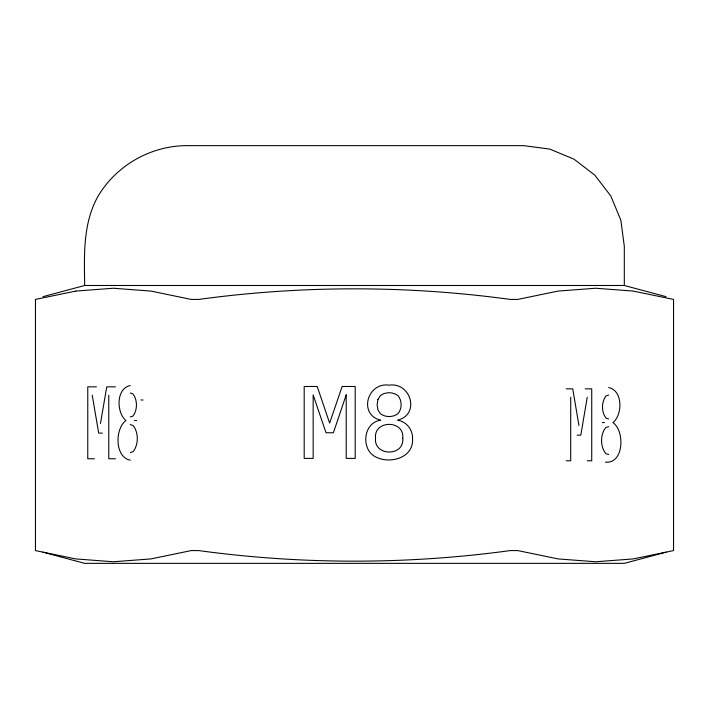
<?xml version="1.0" encoding="UTF-8"?>
<svg xmlns="http://www.w3.org/2000/svg" width="709" height="709" viewBox="0 0 709 709"><rect width="100%" height="100%" fill="white"/><g stroke="black" fill="none" stroke-linecap="round" stroke-linejoin="round"><path stroke-width="1.06" d="M587.229 397.244L580.822 435.149L577.135 435.149M100.483 423.45L106.749 386.839L115.443 386.839M130.305 452.537L133.168 451.624C138.645 444.711 138.716 432.375 133.106 425.515L130.234 424.602M608.685 426.623L605.823 427.527C600.115 434.387 600.16 446.785 605.867 453.636L608.765 454.566M608.685 395.073L606.115 395.844C601.321 401.817 601.267 412.257 606.115 418.213L608.685 418.966M130.234 416.945L132.822 416.183C137.67 410.245 137.635 399.779 132.84 393.823L130.234 393.052M42.957 296.672L84.69 285.488L624.31 285.488L666.043 296.672M666.043 552.169L624.31 563.354L84.69 563.354L42.957 552.169M130.234 385.536C115.904 388.523 116.32 412.762 125.989 420.552C114.778 428.458 114.681 457.323 130.208 460.15M96.433 386.839L87.765 386.839L87.765 458.758L94.412 458.758M566.225 388.86L572.73 388.86L578.943 425.471M585.209 388.86L591.731 388.86L591.731 460.779L587.229 460.779M140.914 399.991L143.076 399.991M134.497 420.552L136.66 420.552M602.287 422.582L604.449 422.582M102.362 433.128L98.684 433.128L92.25 395.214M115.443 458.758L108.769 458.758L108.769 395.214M566.225 460.779L570.71 460.779L570.71 397.244M605.415 462.179C624.212 463.925 624.859 430.691 612.948 422.582C622.679 414.792 623.034 390.535 608.685 387.557M624.31 285.488L624.31 246.333L620.871 220.269L610.821 195.994L594.816 175.141L573.962 159.135L549.679 149.076L523.623 145.646L185.377 145.646C149.927 146.249 116.427 165.587 98.179 195.994C82.705 223.282 84.256 255.196 84.69 285.488M412.532 439.031C413.675 458.103 389.445 464.457 375.345 456.756C360.642 449.143 363.203 422.537 380.644 420.198C357.894 414.437 367.537 381.867 389.126 385.173C410.741 381.823 420.464 414.481 397.652 420.198C406.7 421.642 413.055 429.964 412.532 439.031M377.897 399.557L377.126 404.733L377.897 409.829L380.21 413.551C385.253 417.539 393.043 417.53 398.086 413.551C402.163 408.579 402.092 400.789 398.13 395.773C393.096 391.74 385.244 391.714 380.21 395.773L377.897 399.557M402.756 438.259C404.582 456.906 373.537 456.357 375.54 438.118C373.608 419.843 404.715 419.737 402.756 438.259M346.205 394.86L333.39 432.765L326.016 432.765L313.156 394.86L313.156 458.395L304.196 458.395L304.196 386.476L317.207 386.476L329.632 423.087L342.155 386.476L355.209 386.476L355.209 458.395L346.205 458.395L346.205 394.86M75.766 291.08L35.45 299.42L35.45 550.583L75.766 558.922L113.334 561.767L150.902 558.922L191.226 550.583L198.724 550.583C302.061 564.683 406.939 564.683 510.276 550.583L517.774 550.583L558.098 558.922L595.666 561.767L633.234 558.922L673.55 550.583L673.55 299.42L633.234 291.08L595.666 288.235L558.098 291.08L517.774 299.42L510.276 299.42C406.939 285.31 302.061 285.31 198.724 299.42L191.226 299.42L150.902 291.08L113.334 288.235L75.766 291.08"/></g></svg>
